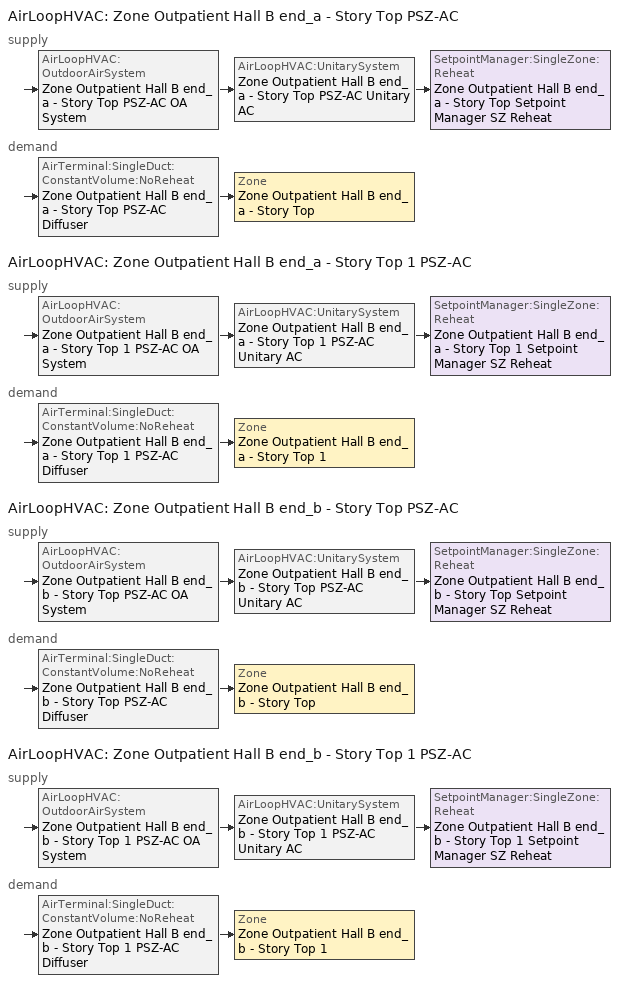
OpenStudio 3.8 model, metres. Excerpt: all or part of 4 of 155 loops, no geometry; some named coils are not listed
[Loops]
AirLoopHVAC 'Zone Outpatient Hall B end_a - Story Top PSZ-AC'
 supply: AirLoopHVAC:OutdoorAirSystem 'Zone Outpatient Hall B end_a - Story Top PSZ-AC OA System' > AirLoopHVAC:UnitarySystem 'Zone Outpatient Hall B end_a - Story Top PSZ-AC Unitary AC' > SetpointManager:SingleZone:Reheat 'Zone Outpatient Hall B end_a - Story Top Setpoint Manager SZ Reheat'
 demand: AirTerminal:SingleDuct:ConstantVolume:NoReheat 'Zone Outpatient Hall B end_a - Story Top PSZ-AC Diffuser' > Zone 'Zone Outpatient Hall B end_a - Story Top'
AirLoopHVAC 'Zone Outpatient Hall B end_a - Story Top 1 PSZ-AC'
 supply: AirLoopHVAC:OutdoorAirSystem 'Zone Outpatient Hall B end_a - Story Top 1 PSZ-AC OA System' > AirLoopHVAC:UnitarySystem 'Zone Outpatient Hall B end_a - Story Top 1 PSZ-AC Unitary AC' > SetpointManager:SingleZone:Reheat 'Zone Outpatient Hall B end_a - Story Top 1 Setpoint Manager SZ Reheat'
 demand: AirTerminal:SingleDuct:ConstantVolume:NoReheat 'Zone Outpatient Hall B end_a - Story Top 1 PSZ-AC Diffuser' > Zone 'Zone Outpatient Hall B end_a - Story Top 1'
AirLoopHVAC 'Zone Outpatient Hall B end_b - Story Top PSZ-AC'
 supply: AirLoopHVAC:OutdoorAirSystem 'Zone Outpatient Hall B end_b - Story Top PSZ-AC OA System' > AirLoopHVAC:UnitarySystem 'Zone Outpatient Hall B end_b - Story Top PSZ-AC Unitary AC' > SetpointManager:SingleZone:Reheat 'Zone Outpatient Hall B end_b - Story Top Setpoint Manager SZ Reheat'
 demand: AirTerminal:SingleDuct:ConstantVolume:NoReheat 'Zone Outpatient Hall B end_b - Story Top PSZ-AC Diffuser' > Zone 'Zone Outpatient Hall B end_b - Story Top'
AirLoopHVAC 'Zone Outpatient Hall B end_b - Story Top 1 PSZ-AC'
 supply: AirLoopHVAC:OutdoorAirSystem 'Zone Outpatient Hall B end_b - Story Top 1 PSZ-AC OA System' > AirLoopHVAC:UnitarySystem 'Zone Outpatient Hall B end_b - Story Top 1 PSZ-AC Unitary AC' > SetpointManager:SingleZone:Reheat 'Zone Outpatient Hall B end_b - Story Top 1 Setpoint Manager SZ Reheat'
 demand: AirTerminal:SingleDuct:ConstantVolume:NoReheat 'Zone Outpatient Hall B end_b - Story Top 1 PSZ-AC Diffuser' > Zone 'Zone Outpatient Hall B end_b - Story Top 1'
[Sizing:Zone] Zone Cooling Design Supply Air Temperature Input Method=SupplyAirTemperature; Zone Cooling Design Supply Air Temperature {C}=12.7778; Zone Cooling Design Supply Air Temperature Difference {deltaC}=11.11; Zone Heating Design Supply Air Temperature Input Method=SupplyAirTemperature; Zone Heating Design Supply Air Temperature {C}=50; Zone Heating Design Supply Air Temperature Difference {deltaC}=11.11; Zone Cooling Design Supply Air Humidity Ratio {kg-H2O/kg-air}=0.0085; Zone Heating Design Supply Air Humidity Ratio {kg-H2O/kg-air}=0.008; Cooling Design Air Flow Method=DesignDay; Heating Design Air Flow Method=DesignDay; Account for Dedicated Outdoor Air System=No; Dedicated Outdoor Air System Control Strategy=NeutralSupplyAir; Dedicated Outdoor Air Low Setpoint Temperature for Design {C}=autosize; Dedicated Outdoor Air High Setpoint Temperature for Design {C}=autosize; Zone Load Sizing Method=Sensible Load Only No Latent Load; Zone Latent Cooling Design Supply Air Humidity Ratio Input Method=HumidityRatioDifference; Zone Cooling Design Supply Air Humidity Ratio Difference {kgWater/kgDryAir}=0.005; Zone Latent Heating Design Supply Air Humidity Ratio Input Method=HumidityRatioDifference; Zone Humidification Design Supply Air Humidity Ratio Difference {kgWater/kgDryAir}=0.005
Zone Outpatient Hall B end_a - Story Top; Zone Outpatient Hall B end_b - Story Top; Zone Outpatient Hall B end_a - Story Top 1; Zone Outpatient Hall B end_b - Story Top 1
[Zone equipment]
Zone Outpatient Hall B end_a - Story Top: Zone Outpatient Hall B end_a - Story Top PSZ-AC Diffuser
Zone Outpatient Hall B end_b - Story Top: Zone Outpatient Hall B end_b - Story Top PSZ-AC Diffuser
Zone Outpatient Hall B end_a - Story Top 1: Zone Outpatient Hall B end_a - Story Top 1 PSZ-AC Diffuser
Zone Outpatient Hall B end_b - Story Top 1: Zone Outpatient Hall B end_b - Story Top 1 PSZ-AC Diffuser
[AirLoopHVAC] Design Return Air Flow Fraction of Supply Air Flow=1
Name | Availability Schedule | Design Supply Air Flow Rate {m3/s}
Zone Outpatient Hall B end_a - Story Top PSZ-AC | Zone Outpatient Hall B end_a - Story Top PSZ-AC Occ Sch | 0.210303
Zone Outpatient Hall B end_a - Story Top 1 PSZ-AC | Zone Outpatient Hall B end_a - Story Top 1 PSZ-AC Occ Sch | 0.167066
Zone Outpatient Hall B end_b - Story Top PSZ-AC | Zone Outpatient Hall B end_b - Story Top PSZ-AC Occ Sch | 0.313614
Zone Outpatient Hall B end_b - Story Top 1 PSZ-AC | Zone Outpatient Hall B end_b - Story Top 1 PSZ-AC Occ Sch | 0.255325
[Sizing:System] Type of Load to Size On=Sensible; Central Heating Maximum System Air Flow Ratio=1; Preheat Design Temperature {C}=7.22222; Preheat Design Humidity Ratio {kg-H2O/kg-Air}=0.008; Precool Design Temperature {C}=12.7778; Precool Design Humidity Ratio {kg-H2O/kg-Air}=0.008; Central Cooling Design Supply Air Temperature {C}=12.7778; Central Heating Design Supply Air Temperature {C}=50; Sizing Option=Coincident; 100% Outdoor Air in Cooling=No; 100% Outdoor Air in Heating=No; Central Cooling Design Supply Air Humidity Ratio {kg-H2O/kg-Air}=0.0085; Central Heating Design Supply Air Humidity Ratio {kg-H2O/kg-Air}=0.008; Cooling Design Air Flow Method=DesignDay; Heating Design Air Flow Method=DesignDay; System Outdoor Air Method=ZoneSum; Zone Maximum Outdoor Air Fraction=1; Cooling Supply Air Flow Rate Per Floor Area {m3/s-m2}=0.00996765; Cooling Fraction of Autosized Cooling Supply Air Flow Rate=1; Cooling Supply Air Flow Rate Per Unit Cooling Capacity {m3/s-W}=3.94755e-05; Heating Supply Air Flow Rate Per Floor Area {m3/s-m2}=0.00996765; Heating Fraction of Autosized Heating Supply Air Flow Rate=1; Heating Fraction of Autosized Cooling Supply Air Flow Rate=1; Heating Supply Air Flow Rate Per Unit Heating Capacity {m3/s-W}=3.15882e-05; Cooling Design Capacity Method=CoolingDesignCapacity; Cooling Design Capacity Per Floor Area {W/m2}=234.7; Fraction of Autosized Cooling Design Capacity=1; Heating Design Capacity Method=HeatingDesignCapacity; Heating Design Capacity Per Floor Area {W/m2}=157; Fraction of Autosized Heating Design Capacity=1; Central Cooling Capacity Control Method=OnOff; Occupant Diversity=1
Name | Design Outdoor Air Flow Rate {m3/s} | Cooling Design Capacity {W} | Heating Design Capacity {W}
Zone Outpatient Hall B end_a - Story Top PSZ-AC | 0.210303 | 2588.16 | 4395.23
Zone Outpatient Hall B end_a - Story Top 1 PSZ-AC | 0.167066 | 2062.19 | 3561.55
Zone Outpatient Hall B end_b - Story Top PSZ-AC | 0.313614 | 3696.28 | 4386.96
Zone Outpatient Hall B end_b - Story Top 1 PSZ-AC | 0.255325 | 2993.55 | 3554.62
[SetpointManager:SingleZone:Reheat] Minimum Supply Air Temperature {C}=12.7778; Maximum Supply Air Temperature {C}=50
Name | Control Zone | Setpoint Node or NodeList
Zone Outpatient Hall B end_a - Story Top Setpoint Manager SZ Reheat | Zone Outpatient Hall B end_a - Story Top | Zone Outpatient Hall B end_a - Story Top PSZ-AC Supply Outlet Node
Zone Outpatient Hall B end_a - Story Top 1 Setpoint Manager SZ Reheat | Zone Outpatient Hall B end_a - Story Top 1 | Zone Outpatient Hall B end_a - Story Top 1 PSZ-AC Supply Outlet Node
Zone Outpatient Hall B end_b - Story Top Setpoint Manager SZ Reheat | Zone Outpatient Hall B end_b - Story Top | Zone Outpatient Hall B end_b - Story Top PSZ-AC Supply Outlet Node
Zone Outpatient Hall B end_b - Story Top 1 Setpoint Manager SZ Reheat | Zone Outpatient Hall B end_b - Story Top 1 | Zone Outpatient Hall B end_b - Story Top 1 PSZ-AC Supply Outlet Node
[Coil:Heating:Electric] Availability Schedule=Always On Discrete; Efficiency=1
Name | Nominal Capacity {W}
Zone Outpatient Hall B end_a - Story Top PSZ-AC Electric Backup Htg Coil | 7809.28
Zone Outpatient Hall B end_a - Story Top 1 PSZ-AC Electric Backup Htg Coil | 6217.39
Zone Outpatient Hall B end_b - Story Top PSZ-AC Electric Backup Htg Coil | 11421
Zone Outpatient Hall B end_b - Story Top 1 PSZ-AC Electric Backup Htg Coil | 9302.88
[Coil:Cooling:DX:SingleSpeed] Availability Schedule=Always On Discrete; Rated COP {W/W}=3.14722; Rated Evaporator Fan Power Per Volume Flow Rate 2017 {W/(m3/s)}=773.3; Rated Evaporator Fan Power Per Volume Flow Rate 2023 {W/(m3/s)}=934.4; Total Cooling Capacity Function of Temperature Curve=DOE Ref DX Clg Coil Cool-Cap-fT; Total Cooling Capacity Function of Flow Fraction Curve=DOE Ref DX Clg Coil Cool-CAP-fFlow; Energy Input Ratio Function of Temperature Curve=DOE Ref DX Clg Coil Cool-EIR-fT; Energy Input Ratio Function of Flow Fraction Curve=DOE Ref DX Clg Coil Cool-EIR-fFlow; Part Load Fraction Correlation Curve=DOE Ref DX Clg Coil Cool-PLF-fPLR; Minimum Outdoor Dry-Bulb Temperature for Compressor Operation {C}=-25; Nominal Time for Condensate Removal to Begin {s}=0; Ratio of Initial Moisture Evaporation Rate and Steady State Latent Capacity=0; Maximum Cycling Rate {cycles/hr}=0; Latent Capacity Time Constant {s}=0; Condenser Type=AirCooled; Evaporative Condenser Effectiveness=0.9; Evaporative Condenser Air Flow Rate {m3/s}=autosize; Evaporative Condenser Pump Rated Power Consumption {W}=autosize; Crankcase Heater Capacity {W}=0; Maximum Outdoor Dry-Bulb Temperature for Crankcase Heater Operation {C}=10; Basin Heater Capacity {W/K}=0; Basin Heater Setpoint Temperature {C}=2
Name | Rated Total Cooling Capacity {W} | Rated Sensible Heat Ratio | Rated Air Flow Rate {m3/s}
Zone Outpatient Hall B end_a - Story Top PSZ-AC 1spd DX AC Clg Coil 12kBtu/hr 9.7SEER | 3546.12 | 0.800931 | 0.210303
Zone Outpatient Hall B end_a - Story Top 1 PSZ-AC 1spd DX AC Clg Coil 9kBtu/hr 9.7SEER | 2833.5 | 0.800837 | 0.167066
Zone Outpatient Hall B end_b - Story Top PSZ-AC 1spd DX AC Clg Coil 15kBtu/hr 9.7SEER | 5191.42 | 0.800655 | 0.313614
Zone Outpatient Hall B end_b - Story Top 1 PSZ-AC 1spd DX AC Clg Coil 12kBtu/hr 9.7SEER | 4226.54 | 0.800655 | 0.255325
[Fan:OnOff] Availability Schedule=Always On Discrete; Fan Total Efficiency=0.53625; Pressure Rise {Pa}=622.722; Motor Efficiency=0.825; Motor In Airstream Fraction=1
Name | Maximum Flow Rate {m3/s} | Fan Power Ratio Function of Speed Ratio Curve | Fan Efficiency Ratio Function of Speed Ratio Curve
Zone Outpatient Hall B end_a - Story Top PSZ-AC Fan | 0.210303 | Fan On Off Power Curve 149 | Fan On Off Efficiency Curve 149
Zone Outpatient Hall B end_a - Story Top 1 PSZ-AC Fan | 0.167066 | Fan On Off Power Curve 150 | Fan On Off Efficiency Curve 150
Zone Outpatient Hall B end_b - Story Top PSZ-AC Fan | 0.313614 | Fan On Off Power Curve 151 | Fan On Off Efficiency Curve 151
Zone Outpatient Hall B end_b - Story Top 1 PSZ-AC Fan | 0.255325 | Fan On Off Power Curve 152 | Fan On Off Efficiency Curve 152
[AirLoopHVAC:UnitarySystem] Control Type=Load; Dehumidification Control Type=None; Availability Schedule=Always On Discrete; Fan Placement=DrawThrough; DX Heating Coil Sizing Ratio=1; Use DOAS DX Cooling Coil=No; DOAS DX Cooling Coil Leaving Minimum Air Temperature {C}=2; Latent Load Control=SensibleOnlyLoadControl; Supply Air Flow Rate Method During Cooling Operation=SupplyAirFlowRate; Supply Air Flow Rate Method During Heating Operation=SupplyAirFlowRate; Supply Air Flow Rate Method When No Cooling or Heating is Required=None; No Load Supply Air Flow Rate Control Set To Low Speed=Yes; Maximum Supply Air Temperature {C}=50; Maximum Outdoor Dry-Bulb Temperature for Supplemental Heater Operation {C}=21; Ancilliary On-Cycle Electric Power {W}=0; Ancilliary Off-Cycle Electric Power {W}=0
Name | Controlling Zone or Thermostat Location | Supply Fan | Supply Air Fan Operating Mode Schedule | Heating Coil | Cooling Coil | Supplemental Heating Coil | Supply Air Flow Rate During Cooling Operation {m3/s} | Supply Air Flow Rate During Heating Operation {m3/s}
Zone Outpatient Hall B end_a - Story Top PSZ-AC Unitary AC | Zone Outpatient Hall B end_a - Story Top | Zone Outpatient Hall B end_a - Story Top PSZ-AC Fan | Zone Outpatient Hall B end_a - Story Top PSZ-AC_night_fancycle_schedule | Zone Outpatient Hall B end_a - Story Top PSZ-AC Water Htg Coil | Zone Outpatient Hall B end_a - Story Top PSZ-AC 1spd DX AC Clg Coil 12kBtu/hr 9.7SEER | Zone Outpatient Hall B end_a - Story Top PSZ-AC Electric Backup Htg Coil | 0.210303 | 0.210303
Zone Outpatient Hall B end_a - Story Top 1 PSZ-AC Unitary AC | Zone Outpatient Hall B end_a - Story Top 1 | Zone Outpatient Hall B end_a - Story Top 1 PSZ-AC Fan | Zone Outpatient Hall B end_a - Story Top 1 PSZ-AC_night_fancycle_schedule | Zone Outpatient Hall B end_a - Story Top 1 PSZ-AC Water Htg Coil | Zone Outpatient Hall B end_a - Story Top 1 PSZ-AC 1spd DX AC Clg Coil 9kBtu/hr 9.7SEER | Zone Outpatient Hall B end_a - Story Top 1 PSZ-AC Electric Backup Htg Coil | 0.167066 | 0.167066
Zone Outpatient Hall B end_b - Story Top PSZ-AC Unitary AC | Zone Outpatient Hall B end_b - Story Top | Zone Outpatient Hall B end_b - Story Top PSZ-AC Fan | Zone Outpatient Hall B end_b - Story Top PSZ-AC_night_fancycle_schedule | Zone Outpatient Hall B end_b - Story Top PSZ-AC Water Htg Coil | Zone Outpatient Hall B end_b - Story Top PSZ-AC 1spd DX AC Clg Coil 15kBtu/hr 9.7SEER | Zone Outpatient Hall B end_b - Story Top PSZ-AC Electric Backup Htg Coil | 0.313614 | 0.313614
Zone Outpatient Hall B end_b - Story Top 1 PSZ-AC Unitary AC | Zone Outpatient Hall B end_b - Story Top 1 | Zone Outpatient Hall B end_b - Story Top 1 PSZ-AC Fan | Zone Outpatient Hall B end_b - Story Top 1 PSZ-AC_night_fancycle_schedule | Zone Outpatient Hall B end_b - Story Top 1 PSZ-AC Water Htg Coil | Zone Outpatient Hall B end_b - Story Top 1 PSZ-AC 1spd DX AC Clg Coil 12kBtu/hr 9.7SEER | Zone Outpatient Hall B end_b - Story Top 1 PSZ-AC Electric Backup Htg Coil | 0.255325 | 0.255325
[Controller:OutdoorAir] Economizer Control Type=NoEconomizer; Economizer Control Action Type=ModulateFlow; Economizer Maximum Limit Dry-Bulb Temperature {C}=28; Economizer Maximum Limit Enthalpy {J/kg}=64000; Lockout Type=LockoutWithCompressor; Minimum Limit Type=FixedMinimum; High Humidity Control=No; Heat Recovery Bypass Control Type=BypassWhenWithinEconomizerLimits; Economizer Operation Staging=InterlockedWithMechanicalCooling
Name | Minimum Outdoor Air Flow Rate {m3/s} | Maximum Outdoor Air Flow Rate {m3/s} | Minimum Outdoor Air Schedule | Controller Mechanical Ventilation
Zone Outpatient Hall B end_a - Story Top PSZ-AC OA System Controller | 0.012271 | 0.210303 | Zone Outpatient Hall B end_a - Story Top PSZ-AC_night_novent_schedule | Controller Mechanical Ventilation 150
Zone Outpatient Hall B end_a - Story Top 1 PSZ-AC OA System Controller | 0.0101179 | 0.167066 | Zone Outpatient Hall B end_a - Story Top 1 PSZ-AC_night_novent_schedule | Controller Mechanical Ventilation 151
Zone Outpatient Hall B end_b - Story Top PSZ-AC OA System Controller | 0.012271 | 0.313614 | Zone Outpatient Hall B end_b - Story Top PSZ-AC_night_novent_schedule | Controller Mechanical Ventilation 152
Zone Outpatient Hall B end_b - Story Top 1 PSZ-AC OA System Controller | 0.0101179 | 0.255325 | Zone Outpatient Hall B end_b - Story Top 1 PSZ-AC_night_novent_schedule | Controller Mechanical Ventilation 153
[Controller:MechanicalVentilation] Availability Schedule=Always On Discrete
Controller Mechanical Ventilation 150; Controller Mechanical Ventilation 151; Controller Mechanical Ventilation 152; Controller Mechanical Ventilation 153
[AirLoopHVAC:OutdoorAirSystem]
Name | Controller
Zone Outpatient Hall B end_a - Story Top PSZ-AC OA System | Zone Outpatient Hall B end_a - Story Top PSZ-AC OA System Controller
Zone Outpatient Hall B end_a - Story Top 1 PSZ-AC OA System | Zone Outpatient Hall B end_a - Story Top 1 PSZ-AC OA System Controller
Zone Outpatient Hall B end_b - Story Top PSZ-AC OA System | Zone Outpatient Hall B end_b - Story Top PSZ-AC OA System Controller
Zone Outpatient Hall B end_b - Story Top 1 PSZ-AC OA System | Zone Outpatient Hall B end_b - Story Top 1 PSZ-AC OA System Controller
[AirTerminal:SingleDuct:ConstantVolume:NoReheat] Availability Schedule=Always On Discrete
Name | Maximum Air Flow Rate {m3/s}
Zone Outpatient Hall B end_a - Story Top PSZ-AC Diffuser | 0.210303
Zone Outpatient Hall B end_a - Story Top 1 PSZ-AC Diffuser | 0.167066
Zone Outpatient Hall B end_b - Story Top PSZ-AC Diffuser | 0.313614
Zone Outpatient Hall B end_b - Story Top 1 PSZ-AC Diffuser | 0.255325
[Schedule:Ruleset]
Name | Default Day Schedule | Summer Design Day Schedule | Winter Design Day Schedule
Zone Outpatient Hall B end_a - Story Top 1 PSZ-AC Occ Sch | Zone Outpatient Hall B end_a - Story Top 1 PSZ-AC Occ Sch Default | Zone Outpatient Hall B end_a - Story Top 1 PSZ-AC Occ Sch Summer Design Day | Zone Outpatient Hall B end_a - Story Top 1 PSZ-AC Occ Sch Winter Design Day
Zone Outpatient Hall B end_a - Story Top PSZ-AC Occ Sch | Zone Outpatient Hall B end_a - Story Top PSZ-AC Occ Sch Default | Zone Outpatient Hall B end_a - Story Top PSZ-AC Occ Sch Summer Design Day | Zone Outpatient Hall B end_a - Story Top PSZ-AC Occ Sch Winter Design Day
Zone Outpatient Hall B end_b - Story Top 1 PSZ-AC Occ Sch | Zone Outpatient Hall B end_b - Story Top 1 PSZ-AC Occ Sch Default | Zone Outpatient Hall B end_b - Story Top 1 PSZ-AC Occ Sch Summer Design Day | Zone Outpatient Hall B end_b - Story Top 1 PSZ-AC Occ Sch Winter Design Day
Zone Outpatient Hall B end_b - Story Top PSZ-AC Occ Sch | Zone Outpatient Hall B end_b - Story Top PSZ-AC Occ Sch Default | Zone Outpatient Hall B end_b - Story Top PSZ-AC Occ Sch Summer Design Day | Zone Outpatient Hall B end_b - Story Top PSZ-AC Occ Sch Winter Design Day
Zone Outpatient Hall B end_a - Story Top 1 PSZ-AC_night_novent_schedule | Zone Outpatient Hall B end_a - Story Top 1 PSZ-AC Occ Sch Default 2 | Zone Outpatient Hall B end_a - Story Top 1 PSZ-AC Occ Sch Summer Design Day 2 | Zone Outpatient Hall B end_a - Story Top 1 PSZ-AC Occ Sch Winter Design Day 2
Zone Outpatient Hall B end_a - Story Top 1 PSZ-AC_night_fancycle_schedule | Zone Outpatient Hall B end_a - Story Top 1 PSZ-AC Occ Sch Default 3 | Zone Outpatient Hall B end_a - Story Top 1 PSZ-AC Occ Sch Summer Design Day 3 | Zone Outpatient Hall B end_a - Story Top 1 PSZ-AC Occ Sch Winter Design Day 3
Zone Outpatient Hall B end_a - Story Top PSZ-AC_night_novent_schedule | Zone Outpatient Hall B end_a - Story Top PSZ-AC Occ Sch Default 2 | Zone Outpatient Hall B end_a - Story Top PSZ-AC Occ Sch Summer Design Day 2 | Zone Outpatient Hall B end_a - Story Top PSZ-AC Occ Sch Winter Design Day 2
Zone Outpatient Hall B end_a - Story Top PSZ-AC_night_fancycle_schedule | Zone Outpatient Hall B end_a - Story Top PSZ-AC Occ Sch Default 3 | Zone Outpatient Hall B end_a - Story Top PSZ-AC Occ Sch Summer Design Day 3 | Zone Outpatient Hall B end_a - Story Top PSZ-AC Occ Sch Winter Design Day 3
Zone Outpatient Hall B end_b - Story Top 1 PSZ-AC_night_novent_schedule | Zone Outpatient Hall B end_b - Story Top 1 PSZ-AC Occ Sch Default 2 | Zone Outpatient Hall B end_b - Story Top 1 PSZ-AC Occ Sch Summer Design Day 2 | Zone Outpatient Hall B end_b - Story Top 1 PSZ-AC Occ Sch Winter Design Day 2
Zone Outpatient Hall B end_b - Story Top 1 PSZ-AC_night_fancycle_schedule | Zone Outpatient Hall B end_b - Story Top 1 PSZ-AC Occ Sch Default 3 | Zone Outpatient Hall B end_b - Story Top 1 PSZ-AC Occ Sch Summer Design Day 3 | Zone Outpatient Hall B end_b - Story Top 1 PSZ-AC Occ Sch Winter Design Day 3
Zone Outpatient Hall B end_b - Story Top PSZ-AC_night_novent_schedule | Zone Outpatient Hall B end_b - Story Top PSZ-AC Occ Sch Default 2 | Zone Outpatient Hall B end_b - Story Top PSZ-AC Occ Sch Summer Design Day 2 | Zone Outpatient Hall B end_b - Story Top PSZ-AC Occ Sch Winter Design Day 2
Zone Outpatient Hall B end_b - Story Top PSZ-AC_night_fancycle_schedule | Zone Outpatient Hall B end_b - Story Top PSZ-AC Occ Sch Default 3 | Zone Outpatient Hall B end_b - Story Top PSZ-AC Occ Sch Summer Design Day 3 | Zone Outpatient Hall B end_b - Story Top PSZ-AC Occ Sch Winter Design Day 3
[Schedule:Day]
Zone Outpatient Hall B end_a - Story Top 1 PSZ-AC Occ Sch Default; Zone Outpatient Hall B end_a - Story Top PSZ-AC Occ Sch Default; Zone Outpatient Hall B end_b - Story Top 1 PSZ-AC Occ Sch Default; Zone Outpatient Hall B end_b - Story Top PSZ-AC Occ Sch Default; Zone Outpatient Hall B end_a - Story Top 1 PSZ-AC Occ Sch Default 2; Zone Outpatient Hall B end_a - Story Top 1 PSZ-AC Occ Sch Default 3; Zone Outpatient Hall B end_a - Story Top PSZ-AC Occ Sch Default 2; Zone Outpatient Hall B end_a - Story Top PSZ-AC Occ Sch Default 3; Zone Outpatient Hall B end_b - Story Top 1 PSZ-AC Occ Sch Default 2; Zone Outpatient Hall B end_b - Story Top 1 PSZ-AC Occ Sch Default 3; Zone Outpatient Hall B end_b - Story Top PSZ-AC Occ Sch Default 2; Zone Outpatient Hall B end_b - Story Top PSZ-AC Occ Sch Default 3: 24, 0, 0
Zone Outpatient Hall B end_a - Story Top 1 PSZ-AC Occ Sch Winter Design Day; Zone Outpatient Hall B end_a - Story Top 1 PSZ-AC Occ Sch Summer Design Day; Zone Outpatient Hall B end_a - Story Top PSZ-AC Occ Sch Winter Design Day; Zone Outpatient Hall B end_a - Story Top PSZ-AC Occ Sch Summer Design Day; Zone Outpatient Hall B end_b - Story Top 1 PSZ-AC Occ Sch Winter Design Day; Zone Outpatient Hall B end_b - Story Top 1 PSZ-AC Occ Sch Summer Design Day; Zone Outpatient Hall B end_b - Story Top PSZ-AC Occ Sch Winter Design Day; Zone Outpatient Hall B end_b - Story Top PSZ-AC Occ Sch Summer Design Day; Zone Outpatient Hall B end_a - Story Top 1 PSZ-AC Occ Sch Summer Design Day 2; Zone Outpatient Hall B end_a - Story Top 1 PSZ-AC Occ Sch Winter Design Day 2; Zone Outpatient Hall B end_a - Story Top 1 PSZ-AC Occ Sch Summer Design Day 3; Zone Outpatient Hall B end_a - Story Top 1 PSZ-AC Occ Sch Winter Design Day 3; Zone Outpatient Hall B end_a - Story Top PSZ-AC Occ Sch Summer Design Day 2; Zone Outpatient Hall B end_a - Story Top PSZ-AC Occ Sch Winter Design Day 2; Zone Outpatient Hall B end_a - Story Top PSZ-AC Occ Sch Summer Design Day 3; Zone Outpatient Hall B end_a - Story Top PSZ-AC Occ Sch Winter Design Day 3; Zone Outpatient Hall B end_b - Story Top 1 PSZ-AC Occ Sch Summer Design Day 2; Zone Outpatient Hall B end_b - Story Top 1 PSZ-AC Occ Sch Winter Design Day 2; Zone Outpatient Hall B end_b - Story Top 1 PSZ-AC Occ Sch Summer Design Day 3; Zone Outpatient Hall B end_b - Story Top 1 PSZ-AC Occ Sch Winter Design Day 3; Zone Outpatient Hall B end_b - Story Top PSZ-AC Occ Sch Summer Design Day 2; Zone Outpatient Hall B end_b - Story Top PSZ-AC Occ Sch Winter Design Day 2; Zone Outpatient Hall B end_b - Story Top PSZ-AC Occ Sch Summer Design Day 3; Zone Outpatient Hall B end_b - Story Top PSZ-AC Occ Sch Winter Design Day 3: 24, 0, 1
[Schedule:Constant]
Always On Discrete: Value=1
[Curve:Exponent] Coefficient1 Constant=1; Coefficient2 Constant=0; Coefficient3 Constant=0; Minimum Value of x=0; Maximum Value of x=1
Fan On Off Power Curve 149; Fan On Off Power Curve 150; Fan On Off Power Curve 151; Fan On Off Power Curve 152
[Curve:Cubic] Coefficient1 Constant=1; Coefficient2 x=0; Coefficient3 x**2=0; Coefficient4 x**3=0
Name | Minimum Value of x | Maximum Value of x
Fan On Off Efficiency Curve 149; Fan On Off Efficiency Curve 150; Fan On Off Efficiency Curve 151; Fan On Off Efficiency Curve 152 | 0 | 1
DOE Ref DX Clg Coil Cool-CAP-fFlow; DOE Ref DX Clg Coil Cool-EIR-fFlow | -100 | 100
[Curve:Biquadratic] Minimum Value of x=-100; Maximum Value of x=100; Minimum Value of y=-100; Maximum Value of y=100
Name | Coefficient1 Constant | Coefficient2 x | Coefficient3 x**2 | Coefficient4 y | Coefficient5 y**2 | Coefficient6 x*y
DOE Ref DX Clg Coil Cool-Cap-fT | 0.971212 | -0.0152755 | 0.00144345 | -0.00039321 | -6.8364e-06 | -0.000290596
DOE Ref DX Clg Coil Cool-EIR-fT | 0.286871 | 0.0239022 | -0.000810648 | 0.0134585 | 0.000338936 | -0.000487004
[Curve:Quadratic]
DOE Ref DX Clg Coil Cool-PLF-fPLR: Coefficient1 Constant=0.909496; Coefficient2 x=0.0986477; Coefficient3 x**2=-0.00819488; Minimum Value of x=0; Maximum Value of x=1
